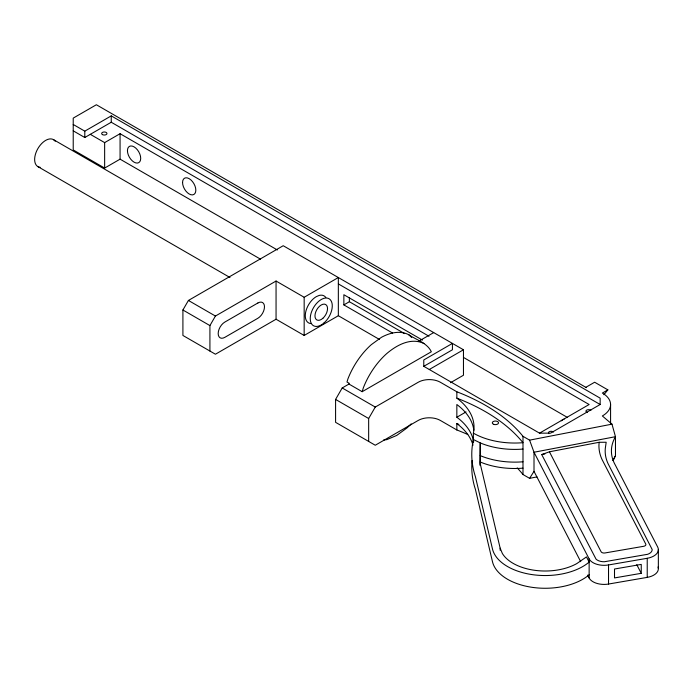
<?xml version="1.0" encoding="UTF-8"?>
<svg xmlns="http://www.w3.org/2000/svg" width="693" height="693" viewBox="0 0 693 693"><rect width="100%" height="100%" fill="white"/><g stroke="black" fill="none" stroke-linecap="round" stroke-linejoin="round"><path stroke-width="1.04" d="M479.937 465.263L480.24 442.905L473.38 439.518A207.016 119.517 0 0 0 475.398 476.619L492.48 548.986A53.162 30.691 0 0 0 533.004 574.731A53.162 30.691 0 0 0 589.137 562.084L586.469 556.912L576.827 563.565A45.331 26.169 0 0 1 502.364 553.482L500.147 548.154L480.275 463.938L480.24 442.905A58.463 33.749 0 0 0 522.99 449.064M599.185 442.29L599.081 443.009A90.428 52.209 0 0 0 602.113 459.641L645.755 544.057A3.119 1.802 0 0 1 643.658 546.301L604.972 552.962A3.119 1.802 0 0 1 601.091 551.749L549.428 451.793L541.718 454.565L596.067 559.173A9.407 5.431 0 0 0 604.339 561.754L647.695 554.287A9.407 5.431 0 0 0 652.174 549.506L608.133 463.79A84.191 48.605 0 0 1 605.31 448.302L606.176 442.255L599.185 442.29L549.428 451.793M348.96 384.061L349.194 383.29L346.985 382.016L347.903 378.932A54.591 31.514 -60 0 1 371.344 344.629L381.479 337.283C389.761 332.813 399.774 330.206 408.627 334.641C416.25 339.916 427.131 342.801 431.341 351.767L362.188 391.692L348.96 384.061L342.203 387.959L335.585 399.419L335.585 422.332L375.268 445.244L418.26 420.417A15.592 9 0 0 1 440.315 420.417L456.843 429.972A187.552 108.281 0 0 1 467.784 434.511M362.188 391.692L363.34 387.837A54.591 31.514 -60 0 1 386.781 353.543C396.786 345.053 411.001 337.222 424.064 343.546M612.976 460.473L615.471 455.786L615.471 436.694L611.98 424.159L602.356 415.965A28.058 16.199 0 0 0 602.356 393.052L607.874 389.873L594.646 382.233L585.819 387.326M379.478 339.475L338.34 315.722L304.166 335.455L276.057 319.23L215.428 354.227L182.909 335.455L182.909 309.996L188.418 300.45L283.22 245.72L463.461 349.774L463.461 375.234L450.528 382.701M209.918 351.048L209.918 325.589L215.428 316.043L276.057 281.037L304.166 297.271L338.34 277.538L338.34 315.722M368.659 441.424L368.659 418.511L375.268 407.06L418.26 382.233A15.592 9 0 0 1 440.315 382.233L456.843 391.779A187.552 108.281 0 0 1 522.99 436.33L529.599 440.15L534.008 452.243L589.137 558.904L589.137 577.997A15.592 9 0 0 0 608.532 584.043L647.227 577.382A15.592 9 0 0 0 658.038 566.943M517.177 467.896A187.552 108.281 0 0 1 522.99 474.523L529.599 478.335L534.008 471.335L534.008 452.243L615.471 436.694A77.945 45.002 0 0 0 615.358 465.15L657.709 547.089A15.592 9 0 0 1 647.227 558.289L608.532 564.951A15.592 9 0 0 1 589.137 558.904M603.898 394.707L607.874 389.873M73.224 124.471L84.797 131.159L111.252 115.878L600.155 398.146L600.155 404.513L550.545 433.151L539.526 433.151L423.778 366.32L423.778 359.962L452.434 343.407L452.434 349.774L423.778 366.32M73.224 130.838L84.797 137.517L111.252 122.245L600.155 404.513M90.307 134.338L104.643 142.611L120.071 133.706L589.128 404.513L539.526 433.151M586.321 387.612L96.37 104.747L73.224 118.113L73.224 149.931L104.643 168.07L120.071 159.165L277.365 249.974M422.47 340.107L343.858 294.724L343.858 304.903L349.367 301.724L404.582 333.602M418.719 341.242L433.697 332.588M429.288 369.508L463.461 349.774M473.683 441.926A82.285 47.505 0 0 0 456.843 417.238L466.034 411.937M529.599 440.15L611.98 424.159M529.599 478.335L536.997 476.905M541.718 454.565L544.871 453.958M641.25 573.319L614.509 577.927L614.509 569.014L641.25 564.405L641.25 573.319L636.78 564.674M383.671 439.96L386.781 439.648L396.768 435.403L406.756 428.109A54.591 31.514 -60 0 0 411.174 423.856M338.34 283.905L429.019 336.261M463.678 357.536L567.593 417.532M343.858 304.903L392.515 333.004M53.456 139.622L260.533 259.182M37.872 166.606L229.963 277.503M342.203 387.959L375.268 407.06M188.418 300.45L215.428 316.043M182.909 309.996L209.918 325.589M335.585 399.419L368.659 418.511M408.627 334.641L411.694 337.482M534.008 471.335L580.699 561.659M587.647 575.112L589.137 577.997M658.35 549.41L658.35 568.503M647.227 558.289L647.227 577.382M610.576 404.513L610.576 423.605M608.532 564.951L608.532 584.043M522.99 436.33L522.99 474.523M500.147 548.154L500.147 550.277M456.843 391.779L456.843 398.146A82.285 47.505 0 0 1 473.38 433.151L473.38 442.697M456.843 417.238L456.843 404.513A82.285 47.505 0 0 1 473.83 430.223M458.879 424.393A187.552 108.281 0 0 0 456.843 423.605L456.843 429.972M349.367 297.652L349.367 301.724M304.166 297.271L304.166 335.455M276.057 281.037L276.057 319.23M120.071 133.706L120.071 159.165M111.252 115.878L111.252 122.245M104.643 142.611L104.643 168.07M84.797 131.159L84.797 137.517M522.99 461.789A58.463 33.749 0 0 1 480.24 455.63M522.99 468.156A58.463 33.749 0 0 1 480.24 461.997M473.38 433.151A58.463 33.749 0 0 0 522.99 442.697A187.552 108.281 0 0 0 456.843 398.146M40.159 167.308A15.575 8.992 -60 0 1 37.872 148.614A15.575 8.992 -60 0 1 55.206 141.251M587.257 412.517A2.651 1.533 0 0 1 586.702 410.109A2.651 1.533 0 0 1 590.878 410.429M548.804 433.593A2.651 1.533 0 0 1 549.774 431.505A2.651 1.533 0 0 1 553.395 432.068M561.243 420.824A7.796 4.505 -60 0 1 564.102 419.178M472.098 460.49A207.016 119.517 0 0 0 475.398 489.345L492.48 561.72A53.162 30.691 0 0 0 533.004 587.456A53.162 30.691 0 0 0 589.137 574.818M456.843 423.605A82.285 47.505 0 0 1 473.016 445.209M325.831 297.496A15.575 8.992 -60 0 0 319.144 295.435L316.294 296.647A15.575 8.992 -60 0 0 305.656 312.214A15.575 8.992 -60 0 0 310.785 323.553M613.244 460.429A77.945 45.002 0 0 1 615.471 455.786M257.865 302.997L224.801 322.089A9.356 5.397 -60 0 0 218.182 333.55A9.356 5.397 -60 0 0 224.801 337.361L257.865 318.269A9.356 5.397 -60 0 0 264.483 306.817A9.356 5.397 -60 0 0 257.865 302.997M322.877 318.295A8.888 5.128 -60 0 0 325.701 304.53A8.888 5.128 -60 0 0 315.185 313.851A8.888 5.128 -60 0 0 322.877 318.295M493.624 424.307A3.119 1.802 0 0 0 498.518 422.99A3.119 1.802 0 0 0 494.092 421.205A3.119 1.802 0 0 0 493.624 424.307M324.107 322.869A15.575 8.992 -60 0 0 329.045 298.735A15.575 8.992 -60 0 0 310.62 315.072A15.575 8.992 -60 0 0 324.107 322.869M127.443 150.684A9.381 5.414 60 0 0 137.387 163.063A9.381 5.414 60 0 0 137.387 149.792A9.381 5.414 60 0 0 127.443 150.684M102.434 134.598A2.651 1.533 0 0 0 106.869 133.905A2.651 1.533 0 0 0 103.621 132.034A2.651 1.533 0 0 0 102.434 134.598M182.562 182.51A9.381 5.414 60 0 0 192.507 194.889A9.381 5.414 60 0 0 192.507 181.618A9.381 5.414 60 0 0 182.562 182.51"/></g></svg>
